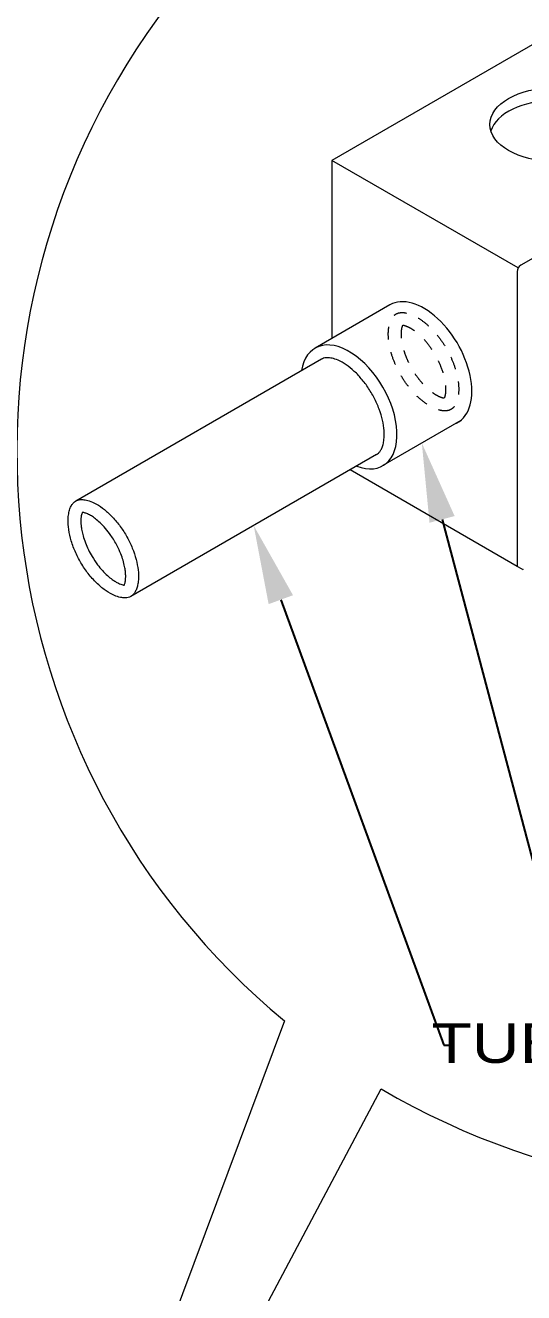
# Model space of a CAD drawing. Header units: inches. Extents: x 1693 to 10990, y 1878 to 5055.
# Drawn here: x 10710.62 to 10714.49, y 3970.1 to 3979.93 of the extents above; entities that cross this region are included whole.
import ezdxf
from ezdxf import colors
from ezdxf.entities.mleader import LeaderData, LeaderLine
from ezdxf.math import Vec2, Vec3

# ---------------------------------------------------------------- set-up
doc = ezdxf.new("R2010")
doc.units = ezdxf.units.IN
doc.linetypes.add('CONTINUA', pattern=[0])
doc.linetypes.add('HIDDEN2', pattern=[0.1875, 0.125, -0.0625])
doc.styles.add('ARIAL', font='arial.ttf', dxfattribs={"width": 1.2, "height": 0.4})

msp = doc.modelspace()

# ---------------------------------------------------------------- linework, layer by layer
at = {"color": 51, "linetype": 'CONTINUA', "lineweight": 20, "true_color": 0xf8f6b0}
for p, q in [((10716.4609, 3980.8822, -44040.1025), (10713.0021, 3978.8852, -44040.1025)), ((10717.9, 3980.0513, -44040.1025), (10714.4695, 3978.0706, -44040.1025)), ((10714.4488, 3978.05, -44040.1025), (10713.0021, 3978.8852, -44040.1025)), ((10713.0021, 3978.8852, -44040.1025), (10713.0021, 3977.5023, -44040.1025)), ((10714.4413, 3978.0217, -44040.1025), (10714.4413, 3975.7335, -44040.1025)), ((10714.4413, 3975.7335, -44040.1025), (10713.1443, 3976.4823, -44040.1025)), ((10714.4808, 3975.7107, -44040.1025), (10714.4413, 3975.7335, -44040.1025))]:
    msp.add_line(p, q, dxfattribs=at)
at = {"color": 251, "linetype": 'CONTINUA', "lineweight": 20}
for p, q in [((10713.4545, 3977.7634, -44040.1025), (10712.8731, 3977.4278, -44040.1025)), ((10712.9228, 3977.3418, -44040.1025), (10711.0154, 3976.2406, -44040.1025)), ((10713.3503, 3976.6012, -44040.1025), (10711.443, 3975.5, -44040.1025))]:
    msp.add_line(p, q, dxfattribs=at)
at = {"color": 251, "linetype": 'CONTINUA', "lineweight": 20, "true_color": 0x636466}
msp.add_line((10714.0035, 3976.8661, -44040.1025), (10713.4, 3976.5153, -44040.1025), dxfattribs=at)
at = {"color": 7, "lineweight": 0, "elevation": -44040.1025}
msp.add_lwpolyline([(10712.635, 3972.2051), (10710.8776, 3967.4966), (10710.6391, 3967.7666), (10710.8077, 3966.9163), (10711.5288, 3967.4982), (10711.1437, 3967.4481), (10713.3863, 3971.6779)], dxfattribs=at)
at = {"lineweight": 0}
msp.add_arc((10716.2953, 3976.6223, -44040.1025), 5.7367, 239.53012, 230.35372, dxfattribs=at)
at = {"color": 51, "linetype": 'CONTINUA', "lineweight": 20, "true_color": 0xf8f6b0}
for centre, radius, start, end in [((10714.4978, 3978.0217, -44040.1025), 0.0565, 120, 180), ((10714.4865, 3975.7204, -44040.1025), 0.0113, 240, 300)]:
    msp.add_arc(centre, radius, start, end, dxfattribs=at)
msp.add_ellipse((10714.7256, 3979.1635, -44040.1025), major_axis=(-0.4953, 0), ratio=0.57735, dxfattribs=at)
at = {"color": 51, "linetype": 'Continuous', "lineweight": 9, "ltscale": 9, "true_color": 0xf8f6b0}
msp.add_ellipse((10714.7256, 3979.0639, -44040.1025), major_axis=(-0.4953, 0), ratio=0.57735, start_param=3.316579, end_param=6.108199, dxfattribs=at)
at = {"color": 251, "linetype": 'CONTINUA', "lineweight": 20}
for centre, start_param, end_param in [((10713.7179, 3977.3072, -44040.1025), 6.198281, 9.424778), ((10713.1365, 3976.9715, -44040.1025), 5.659206, 10.048752)]:
    msp.add_ellipse(centre, major_axis=(0.2634, -0.4563), ratio=0.57735, start_param=start_param, end_param=end_param, dxfattribs=at)
at = {"color": 251, "linetype": 'HIDDEN2', "lineweight": 20, "ltscale": 0.3}
for points, knots in [([(10713.9286, 3976.952, -44040.1025), (10713.9337, 3976.9549, -44040.1025), (10713.9385, 3976.9584, -44040.1025), (10713.9478, 3976.9671, -44040.1025), (10713.9523, 3976.9723, -44040.1025), (10713.9611, 3976.985, -44040.1025), (10713.9653, 3976.9924, -44040.1025), (10713.973, 3977.0099, -44040.1025), (10713.9765, 3977.0199, -44040.1025), (10713.9823, 3977.0423, -44040.1025), (10713.9846, 3977.0547, -44040.1025), (10713.9884, 3977.0892, -44040.1025), (10713.9888, 3977.1127, -44040.1025), (10713.9851, 3977.1635, -44040.1025), (10713.9811, 3977.1906, -44040.1025), (10713.9683, 3977.2468, -44040.1025), (10713.9596, 3977.2759, -44040.1025), (10713.9379, 3977.3343, -44040.1025), (10713.9249, 3977.3636, -44040.1025), (10713.8953, 3977.4209, -44040.1025), (10713.8786, 3977.4488, -44040.1025), (10713.8425, 3977.5019, -44040.1025), (10713.823, 3977.527, -44040.1025), (10713.7825, 3977.5731, -44040.1025), (10713.7614, 3977.5941, -44040.1025), (10713.7189, 3977.6309, -44040.1025), (10713.6974, 3977.6467, -44040.1025), (10713.6559, 3977.6725, -44040.1025), (10713.6357, 3977.6825, -44040.1025), (10713.6014, 3977.6956, -44040.1025), (10713.5867, 3977.6996, -44040.1025), (10713.5605, 3977.7039, -44040.1025), (10713.5489, 3977.7044, -44040.1025), (10713.5303, 3977.7029, -44040.1025), (10713.523, 3977.7014, -44040.1025), (10713.5099, 3977.6972, -44040.1025), (10713.5041, 3977.6945, -44040.1025), (10713.4932, 3977.6877, -44040.1025), (10713.4881, 3977.6835, -44040.1025), (10713.478, 3977.673, -44040.1025), (10713.4731, 3977.6667, -44040.1025), (10713.4638, 3977.6511, -44040.1025), (10713.4595, 3977.6418, -44040.1025), (10713.4518, 3977.6203, -44040.1025), (10713.4486, 3977.608, -44040.1025), (10713.4438, 3977.5807, -44040.1025), (10713.4423, 3977.5656, -44040.1025), (10713.441, 3977.5254, -44040.1025), (10713.4426, 3977.4988, -44040.1025), (10713.4507, 3977.4425, -44040.1025), (10713.4574, 3977.4128, -44040.1025), (10713.4756, 3977.3522, -44040.1025), (10713.4872, 3977.3213, -44040.1025), (10713.5147, 3977.2603, -44040.1025), (10713.5307, 3977.2302, -44040.1025), (10713.5662, 3977.1724, -44040.1025), (10713.5856, 3977.1447, -44040.1025), (10713.6268, 3977.0935, -44040.1025), (10713.6486, 3977.07, -44040.1025), (10713.6929, 3977.0282, -44040.1025), (10713.7155, 3977.0101, -44040.1025), (10713.7597, 3976.98, -44040.1025), (10713.7813, 3976.9681, -44040.1025), (10713.818, 3976.9524, -44040.1025), (10713.8335, 3976.9474, -44040.1025), (10713.8617, 3976.9414, -44040.1025), (10713.8742, 3976.9404, -44040.1025), (10713.8941, 3976.9409, -44040.1025), (10713.902, 3976.9421, -44040.1025), (10713.9159, 3976.9458, -44040.1025), (10713.922, 3976.9483, -44040.1025), (10713.928, 3976.9516, -44040.1025), (10713.9283, 3976.9518, -44040.1025), (10713.9286, 3976.952, -44040.1025)], [0, 0, 0, 0, 0.133101, 0.133101, 0.266203, 0.266203, 0.399304, 0.399304, 0.532406, 0.532406, 0.665507, 0.665507, 0.872083, 0.872083, 1.078658, 1.078658, 1.285234, 1.285234, 1.49181, 1.49181, 1.698386, 1.698386, 1.904961, 1.904961, 2.111537, 2.111537, 2.318113, 2.318113, 2.524688, 2.524688, 2.698274, 2.698274, 2.87186, 2.87186, 3.017487, 3.017487, 3.163114, 3.163114, 3.308741, 3.308741, 3.454368, 3.454368, 3.599995, 3.599995, 3.745623, 3.745623, 3.89125, 3.89125, 4.10803, 4.10803, 4.324811, 4.324811, 4.541591, 4.541591, 4.758372, 4.758372, 4.975152, 4.975152, 5.191933, 5.191933, 5.408713, 5.408713, 5.625494, 5.625494, 5.803271, 5.803271, 5.981048, 5.981048, 6.127772, 6.127772, 6.274496, 6.274496, 6.283185, 6.283185, 6.283185, 6.283185]), ([(10713.5519, 3977.6045, -44040.1025), (10713.5506, 3977.6017, -44040.1025), (10713.549, 3977.5977, -44040.1025), (10713.5462, 3977.5881, -44040.1025), (10713.5451, 3977.5832, -44040.1025), (10713.5427, 3977.57, -44040.1025), (10713.5417, 3977.5611, -44040.1025), (10713.5409, 3977.544, -44040.1025), (10713.5408, 3977.5363, -44040.1025), (10713.5413, 3977.5198, -44040.1025), (10713.5418, 3977.5111, -44040.1025), (10713.544, 3977.4899, -44040.1025), (10713.5459, 3977.4772, -44040.1025), (10713.551, 3977.4506, -44040.1025), (10713.5543, 3977.4368, -44040.1025), (10713.563, 3977.4053, -44040.1025), (10713.5689, 3977.3874, -44040.1025), (10713.5827, 3977.3512, -44040.1025), (10713.5905, 3977.333, -44040.1025), (10713.608, 3977.2969, -44040.1025), (10713.6176, 3977.279, -44040.1025), (10713.641, 3977.2397, -44040.1025), (10713.6553, 3977.2185, -44040.1025), (10713.6824, 3977.1824, -44040.1025), (10713.6949, 3977.1672, -44040.1025), (10713.7206, 3977.1389, -44040.1025), (10713.7336, 3977.1259, -44040.1025), (10713.7595, 3977.1025, -44040.1025), (10713.7724, 3977.0921, -44040.1025), (10713.7932, 3977.0771, -44040.1025), (10713.8015, 3977.0716, -44040.1025), (10713.8174, 3977.0621, -44040.1025), (10713.825, 3977.058, -44040.1025), (10713.8389, 3977.0513, -44040.1025), (10713.8453, 3977.0486, -44040.1025), (10713.8568, 3977.0445, -44040.1025), (10713.862, 3977.043, -44040.1025), (10713.8711, 3977.0409, -44040.1025), (10713.8749, 3977.0403, -44040.1025), (10713.8778, 3977.0401, -44040.1025)], [3.523888, 3.523888, 3.523888, 3.523888, 3.647895, 3.647895, 3.744174, 3.744174, 3.870985, 3.870985, 3.962086, 3.962086, 4.053187, 4.053187, 4.172724, 4.172724, 4.292262, 4.292262, 4.439635, 4.439635, 4.587008, 4.587008, 4.73438, 4.73438, 4.920532, 4.920532, 5.071263, 5.071263, 5.221994, 5.221994, 5.372725, 5.372725, 5.47704, 5.47704, 5.581356, 5.581356, 5.684165, 5.684165, 5.786973, 5.786973, 5.900897, 5.900897, 5.900897, 5.900897]), ([(10713.8778, 3977.0401, -44040.1025), (10713.8787, 3977.0419, -44040.1025), (10713.8797, 3977.0444, -44040.1025), (10713.8818, 3977.0505, -44040.1025), (10713.8829, 3977.0541, -44040.1025), (10713.8848, 3977.0625, -44040.1025), (10713.8858, 3977.0673, -44040.1025), (10713.8874, 3977.0786, -44040.1025), (10713.8881, 3977.0851, -44040.1025), (10713.8888, 3977.0995, -44040.1025), (10713.8889, 3977.1074, -44040.1025), (10713.8884, 3977.1256, -44040.1025), (10713.8877, 3977.1363, -44040.1025), (10713.8851, 3977.1589, -44040.1025), (10713.8832, 3977.1709, -44040.1025), (10713.8745, 3977.2148, -44040.1025), (10713.8643, 3977.2492, -44040.1025), (10713.8424, 3977.3044, -44040.1025), (10713.833, 3977.3251, -44040.1025), (10713.8083, 3977.373, -44040.1025), (10713.792, 3977.4001, -44040.1025), (10713.761, 3977.4446, -44040.1025), (10713.7469, 3977.4629, -44040.1025), (10713.7183, 3977.496, -44040.1025), (10713.7039, 3977.511, -44040.1025), (10713.6779, 3977.5353, -44040.1025), (10713.6663, 3977.5452, -44040.1025), (10713.6436, 3977.5627, -44040.1025), (10713.6325, 3977.5702, -44040.1025), (10713.6118, 3977.5829, -44040.1025), (10713.602, 3977.5881, -44040.1025), (10713.5842, 3977.5961, -44040.1025), (10713.5764, 3977.599, -44040.1025), (10713.5653, 3977.6022, -44040.1025), (10713.5614, 3977.6031, -44040.1025), (10713.5557, 3977.6041, -44040.1025), (10713.5536, 3977.6044, -44040.1025), (10713.5519, 3977.6045, -44040.1025)], [0.382313, 0.382313, 0.382313, 0.382313, 0.465847, 0.465847, 0.549381, 0.549381, 0.632915, 0.632915, 0.725156, 0.725156, 0.817396, 0.817396, 0.928047, 0.928047, 1.038698, 1.038698, 1.321699, 1.321699, 1.488562, 1.488562, 1.716208, 1.716208, 1.88861, 1.88861, 2.055282, 2.055282, 2.19122, 2.19122, 2.327157, 2.327157, 2.463095, 2.463095, 2.599033, 2.599033, 2.690415, 2.690415, 2.759421, 2.759421, 2.759421, 2.759421])]:
    msp.add_open_spline(points, degree=3, knots=knots, dxfattribs=at)
at = {"color": 251, "linetype": 'CONTINUA', "lineweight": 20}
for points, knots in [([(10713.3503, 3976.6012, -44040.1025), (10713.3554, 3976.6042, -44040.1025), (10713.3602, 3976.6077, -44040.1025), (10713.3695, 3976.6164, -44040.1025), (10713.374, 3976.6216, -44040.1025), (10713.3828, 3976.6342, -44040.1025), (10713.387, 3976.6417, -44040.1025), (10713.3947, 3976.6591, -44040.1025), (10713.3982, 3976.6691, -44040.1025), (10713.404, 3976.6916, -44040.1025), (10713.4062, 3976.704, -44040.1025), (10713.4101, 3976.7385, -44040.1025), (10713.4105, 3976.762, -44040.1025), (10713.4068, 3976.8127, -44040.1025), (10713.4028, 3976.8399, -44040.1025), (10713.39, 3976.8961, -44040.1025), (10713.3813, 3976.9252, -44040.1025), (10713.3596, 3976.9836, -44040.1025), (10713.3466, 3977.0129, -44040.1025), (10713.317, 3977.0701, -44040.1025), (10713.3003, 3977.0981, -44040.1025), (10713.2642, 3977.1511, -44040.1025), (10713.2447, 3977.1762, -44040.1025), (10713.2042, 3977.2223, -44040.1025), (10713.1831, 3977.2433, -44040.1025), (10713.1405, 3977.2801, -44040.1025), (10713.1191, 3977.296, -44040.1025), (10713.0775, 3977.3218, -44040.1025), (10713.0574, 3977.3318, -44040.1025), (10713.0231, 3977.3449, -44040.1025), (10713.0084, 3977.3488, -44040.1025), (10712.9822, 3977.3532, -44040.1025), (10712.9705, 3977.3536, -44040.1025), (10712.952, 3977.3522, -44040.1025), (10712.9447, 3977.3507, -44040.1025), (10712.9325, 3977.3468, -44040.1025), (10712.9275, 3977.3446, -44040.1025), (10712.9228, 3977.3418, -44040.1025)], [0, 0, 0, 0, 0.133101, 0.133101, 0.266203, 0.266203, 0.399304, 0.399304, 0.532406, 0.532406, 0.665507, 0.665507, 0.872083, 0.872083, 1.078658, 1.078658, 1.285234, 1.285234, 1.49181, 1.49181, 1.698386, 1.698386, 1.904961, 1.904961, 2.111537, 2.111537, 2.318113, 2.318113, 2.524688, 2.524688, 2.698274, 2.698274, 2.87186, 2.87186, 3.017487, 3.017487, 3.141595, 3.141595, 3.141595, 3.141595]), ([(10711.443, 3975.5, -44040.1025), (10711.4481, 3975.503, -44040.1025), (10711.4528, 3975.5065, -44040.1025), (10711.4621, 3975.5152, -44040.1025), (10711.4667, 3975.5204, -44040.1025), (10711.4754, 3975.533, -44040.1025), (10711.4797, 3975.5405, -44040.1025), (10711.4874, 3975.5579, -44040.1025), (10711.4909, 3975.5679, -44040.1025), (10711.4966, 3975.5904, -44040.1025), (10711.4989, 3975.6028, -44040.1025), (10711.5027, 3975.6373, -44040.1025), (10711.5032, 3975.6608, -44040.1025), (10711.4995, 3975.7115, -44040.1025), (10711.4954, 3975.7387, -44040.1025), (10711.4827, 3975.7949, -44040.1025), (10711.474, 3975.824, -44040.1025), (10711.4523, 3975.8824, -44040.1025), (10711.4393, 3975.9117, -44040.1025), (10711.4096, 3975.9689, -44040.1025), (10711.393, 3975.9969, -44040.1025), (10711.3569, 3976.0499, -44040.1025), (10711.3374, 3976.075, -44040.1025), (10711.2969, 3976.1211, -44040.1025), (10711.2757, 3976.1421, -44040.1025), (10711.2332, 3976.1789, -44040.1025), (10711.2118, 3976.1948, -44040.1025), (10711.1702, 3976.2206, -44040.1025), (10711.1501, 3976.2306, -44040.1025), (10711.1157, 3976.2437, -44040.1025), (10711.1011, 3976.2476, -44040.1025), (10711.0748, 3976.252, -44040.1025), (10711.0632, 3976.2524, -44040.1025), (10711.0447, 3976.251, -44040.1025), (10711.0373, 3976.2495, -44040.1025), (10711.0242, 3976.2453, -44040.1025), (10711.0184, 3976.2426, -44040.1025), (10711.0075, 3976.2357, -44040.1025), (10711.0024, 3976.2316, -44040.1025), (10710.9924, 3976.2211, -44040.1025), (10710.9875, 3976.2147, -44040.1025), (10710.9782, 3976.1991, -44040.1025), (10710.9738, 3976.1899, -44040.1025), (10710.9662, 3976.1683, -44040.1025), (10710.963, 3976.156, -44040.1025), (10710.9582, 3976.1287, -44040.1025), (10710.9567, 3976.1137, -44040.1025), (10710.9554, 3976.0735, -44040.1025), (10710.9569, 3976.0469, -44040.1025), (10710.9651, 3975.9906, -44040.1025), (10710.9717, 3975.9609, -44040.1025), (10710.99, 3975.9003, -44040.1025), (10711.0015, 3975.8694, -44040.1025), (10711.0291, 3975.8084, -44040.1025), (10711.0451, 3975.7782, -44040.1025), (10711.0805, 3975.7204, -44040.1025), (10711.1, 3975.6928, -44040.1025), (10711.1412, 3975.6416, -44040.1025), (10711.163, 3975.618, -44040.1025), (10711.2073, 3975.5763, -44040.1025), (10711.2298, 3975.5581, -44040.1025), (10711.274, 3975.528, -44040.1025), (10711.2956, 3975.5162, -44040.1025), (10711.3323, 3975.5004, -44040.1025), (10711.3479, 3975.4955, -44040.1025), (10711.376, 3975.4895, -44040.1025), (10711.3886, 3975.4884, -44040.1025), (10711.4085, 3975.489, -44040.1025), (10711.4163, 3975.4902, -44040.1025), (10711.4303, 3975.4938, -44040.1025), (10711.4364, 3975.4963, -44040.1025), (10711.4423, 3975.4997, -44040.1025), (10711.4427, 3975.4999, -44040.1025), (10711.443, 3975.5, -44040.1025)], [0, 0, 0, 0, 0.133101, 0.133101, 0.266203, 0.266203, 0.399304, 0.399304, 0.532406, 0.532406, 0.665507, 0.665507, 0.872083, 0.872083, 1.078658, 1.078658, 1.285234, 1.285234, 1.49181, 1.49181, 1.698386, 1.698386, 1.904961, 1.904961, 2.111537, 2.111537, 2.318113, 2.318113, 2.524688, 2.524688, 2.698274, 2.698274, 2.87186, 2.87186, 3.017487, 3.017487, 3.163114, 3.163114, 3.308741, 3.308741, 3.454368, 3.454368, 3.599995, 3.599995, 3.745623, 3.745623, 3.89125, 3.89125, 4.10803, 4.10803, 4.324811, 4.324811, 4.541591, 4.541591, 4.758372, 4.758372, 4.975152, 4.975152, 5.191933, 5.191933, 5.408713, 5.408713, 5.625494, 5.625494, 5.803271, 5.803271, 5.981048, 5.981048, 6.127772, 6.127772, 6.274496, 6.274496, 6.283185, 6.283185, 6.283185, 6.283185])]:
    msp.add_open_spline(points, degree=3, knots=knots, dxfattribs=at)
at = {"color": 251, "linetype": 'Continuous', "lineweight": 9, "ltscale": 9}
for points, knots in [([(10711.0663, 3976.1526, -44040.1025), (10711.065, 3976.1497, -44040.1025), (10711.0634, 3976.1457, -44040.1025), (10711.0606, 3976.1362, -44040.1025), (10711.0594, 3976.1312, -44040.1025), (10711.0571, 3976.1181, -44040.1025), (10711.0561, 3976.1092, -44040.1025), (10711.0552, 3976.0921, -44040.1025), (10711.0551, 3976.0844, -44040.1025), (10711.0556, 3976.0679, -44040.1025), (10711.0562, 3976.0591, -44040.1025), (10711.0584, 3976.0379, -44040.1025), (10711.0603, 3976.0252, -44040.1025), (10711.0654, 3975.9987, -44040.1025), (10711.0686, 3975.9849, -44040.1025), (10711.0774, 3975.9533, -44040.1025), (10711.0833, 3975.9355, -44040.1025), (10711.097, 3975.8993, -44040.1025), (10711.1049, 3975.8811, -44040.1025), (10711.1224, 3975.845, -44040.1025), (10711.132, 3975.8271, -44040.1025), (10711.1554, 3975.7877, -44040.1025), (10711.1696, 3975.7665, -44040.1025), (10711.1967, 3975.7305, -44040.1025), (10711.2093, 3975.7153, -44040.1025), (10711.235, 3975.687, -44040.1025), (10711.248, 3975.674, -44040.1025), (10711.2739, 3975.6506, -44040.1025), (10711.2867, 3975.6402, -44040.1025), (10711.3076, 3975.6251, -44040.1025), (10711.3159, 3975.6197, -44040.1025), (10711.3317, 3975.6101, -44040.1025), (10711.3393, 3975.606, -44040.1025), (10711.3533, 3975.5993, -44040.1025), (10711.3596, 3975.5967, -44040.1025), (10711.3712, 3975.5925, -44040.1025), (10711.3764, 3975.591, -44040.1025), (10711.3855, 3975.5889, -44040.1025), (10711.3893, 3975.5884, -44040.1025), (10711.3922, 3975.5881, -44040.1025)], [3.523888, 3.523888, 3.523888, 3.523888, 3.647895, 3.647895, 3.744174, 3.744174, 3.870985, 3.870985, 3.962086, 3.962086, 4.053187, 4.053187, 4.172724, 4.172724, 4.292262, 4.292262, 4.439635, 4.439635, 4.587008, 4.587008, 4.73438, 4.73438, 4.920532, 4.920532, 5.071263, 5.071263, 5.221994, 5.221994, 5.372725, 5.372725, 5.47704, 5.47704, 5.581356, 5.581356, 5.684165, 5.684165, 5.786973, 5.786973, 5.900897, 5.900897, 5.900897, 5.900897]), ([(10711.3922, 3975.5881, -44040.1025), (10711.393, 3975.59, -44040.1025), (10711.3941, 3975.5924, -44040.1025), (10711.3961, 3975.5985, -44040.1025), (10711.3972, 3975.6022, -44040.1025), (10711.3992, 3975.6106, -44040.1025), (10711.4001, 3975.6154, -44040.1025), (10711.4018, 3975.6267, -44040.1025), (10711.4024, 3975.6332, -44040.1025), (10711.4032, 3975.6476, -44040.1025), (10711.4033, 3975.6554, -44040.1025), (10711.4028, 3975.6737, -44040.1025), (10711.4021, 3975.6844, -44040.1025), (10711.3994, 3975.707, -44040.1025), (10711.3976, 3975.7189, -44040.1025), (10711.3888, 3975.7628, -44040.1025), (10711.3787, 3975.7972, -44040.1025), (10711.3568, 3975.8525, -44040.1025), (10711.3474, 3975.8732, -44040.1025), (10711.3226, 3975.9211, -44040.1025), (10711.3063, 3975.9482, -44040.1025), (10711.2754, 3975.9927, -44040.1025), (10711.2612, 3976.0109, -44040.1025), (10711.2327, 3976.044, -44040.1025), (10711.2183, 3976.059, -44040.1025), (10711.1923, 3976.0834, -44040.1025), (10711.1807, 3976.0932, -44040.1025), (10711.158, 3976.1107, -44040.1025), (10711.1469, 3976.1183, -44040.1025), (10711.1262, 3976.131, -44040.1025), (10711.1163, 3976.1361, -44040.1025), (10711.0986, 3976.1442, -44040.1025), (10711.0908, 3976.147, -44040.1025), (10711.0796, 3976.1503, -44040.1025), (10711.0757, 3976.1512, -44040.1025), (10711.0701, 3976.1521, -44040.1025), (10711.068, 3976.1524, -44040.1025), (10711.0663, 3976.1526, -44040.1025)], [0.382313, 0.382313, 0.382313, 0.382313, 0.465847, 0.465847, 0.549381, 0.549381, 0.632915, 0.632915, 0.725156, 0.725156, 0.817396, 0.817396, 0.928047, 0.928047, 1.038698, 1.038698, 1.321699, 1.321699, 1.488562, 1.488562, 1.716208, 1.716208, 1.88861, 1.88861, 2.055282, 2.055282, 2.19122, 2.19122, 2.327157, 2.327157, 2.463095, 2.463095, 2.599033, 2.599033, 2.690415, 2.690415, 2.759421, 2.759421, 2.759421, 2.759421])]:
    msp.add_open_spline(points, degree=3, knots=knots, dxfattribs=at)

# ---------------------------------------------------------------- leaders
at = {"color": 143, "true_color": 0x7aafdf}
ml = msp.add_multileader_mtext('Standard', dxfattribs=at)
ml.set_content('CAJA RECTANGULAR \\PF°G° DE 100X55X50 mm', color=(122, 175, 223), style='ARIAL')
ml.set_leader_properties()
ml.build(insert=Vec2(0, 0))
ml.multileader.update_dxf_attribs({"text_left_attachment_type": 2, "text_right_attachment_type": 2, "dogleg_length": 0.05, "arrow_head_size": 0.613})
ctx = ml.context
ctx.base_point, ctx.char_height, ctx.arrow_head_size, ctx.landing_gap_size, ctx.plane_origin = Vec3(10715.0807, 3983.1723, -44040.1025), 0.306477, 0.613, 0.0699, Vec3(10549.481, 3971.929, -44040.1025)
ctx.left_attachment, ctx.right_attachment, ctx.text_align_type = 2, 2, 1
notes = []
notes.append((ctx, [(1, (1, 1, 0), (10715.0416, 3983.1723, -44040.1025), (1, 0), 0.0391, [(0, [(10714.7315, 3979.8837, -44040.1025)], 0, [])])]))
ctx.mtext.insert, ctx.mtext.width, ctx.mtext.alignment, ctx.mtext.flow_direction = Vec3(10717.5649, 3983.5887, -44040.1025), 7.661926, 2, 5
ml = msp.add_multileader_mtext('Standard', dxfattribs=at)
ml.set_content('CONECTOR DE TUBO\\PPVC-P 20mm%%C', color=(122, 175, 223), style='ARIAL')
ml.set_leader_properties()
ml.build(insert=Vec2(0, 0))
ml.multileader.update_dxf_attribs({"text_left_attachment_type": 2, "text_right_attachment_type": 2, "dogleg_length": 0.05, "arrow_head_size": 0.613})
ctx = ml.context
ctx.base_point, ctx.char_height, ctx.arrow_head_size, ctx.landing_gap_size, ctx.plane_origin = Vec3(10714.6298, 3973.336, -44040.1025), 0.306477, 0.613, 0.0699, Vec3(10543.5545, 3968.9548, -44040.1025)
ctx.left_attachment, ctx.right_attachment, ctx.text_align_type = 2, 2, 1
notes.append((ctx, [(1, (1, 1, 0), (10714.5907, 3973.336, -44040.1025), (1, 0), 0.0391, [(0, [(10713.7018, 3976.6907, -44040.1025)], 0, [])])]))
ctx.mtext.insert, ctx.mtext.width, ctx.mtext.alignment, ctx.mtext.flow_direction = Vec3(10716.9287, 3973.7632, -44040.1025), 4.727716, 2, 5
ml = msp.add_multileader_mtext('Standard')
ml.set_content('{\\H0.83333x;LED VERDE\\P (VOLTAJE AC)}', color=256, style='ARIAL')
ml.set_leader_properties()
ml.build(insert=Vec2(0, 0))
ml.multileader.update_dxf_attribs({"text_left_attachment_type": 2, "text_right_attachment_type": 2, "dogleg_length": 0.05, "arrow_head_size": 0.613})
ctx = ml.context
ctx.base_point, ctx.char_height, ctx.arrow_head_size, ctx.landing_gap_size, ctx.plane_origin = Vec3(10707.2828, 3975.7336, -44040.1025), 0.306477, 0.613, 0.0699, Vec3(10538.422, 3967.9281, -44040.1025)
ctx.left_attachment, ctx.right_attachment, ctx.text_align_type = 2, 2, 1
notes.append((ctx, [(1, (1, 1, 0), (10707.2437, 3975.7336, -44040.1025), (1, 0), 0.0391, [(0, [(10705.6159, 3975.9587, -44040.1025)], 0, [])])]))
ctx.mtext.insert, ctx.mtext.width, ctx.mtext.alignment, ctx.mtext.flow_direction = Vec3(10708.6418, 3976.1224, -44040.1025), 4.727716, 2, 5
ml = msp.add_multileader_mtext('Standard', dxfattribs=at)
ml.set_content(' TUBOHFT 20mm%%C', color=(122, 175, 223), style='ARIAL')
ml.set_leader_properties()
ml.build(insert=Vec2(0, 0))
ml.multileader.update_dxf_attribs({"text_left_attachment_type": 2, "text_right_attachment_type": 2, "dogleg_length": 0.05, "arrow_head_size": 0.613})
ctx = ml.context
ctx.base_point, ctx.char_height, ctx.arrow_head_size, ctx.landing_gap_size, ctx.plane_origin = Vec3(10713.9113, 3972.0163, -44040.1025), 0.306477, 0.613, 0.0699, Vec3(10543.1929, 3967.5706, -44040.1025)
ctx.left_attachment, ctx.right_attachment, ctx.text_align_type = 2, 2, 1
notes.append((ctx, [(1, (1, 1, 0), (10713.8722, 3972.0163, -44040.1025), (1, 0), 0.0391, [(0, [(10712.3967, 3976.0506, -44040.1025)], 0, [])])]))
ctx.mtext.insert, ctx.mtext.width, ctx.mtext.alignment, ctx.mtext.flow_direction = Vec3(10715.9021, 3972.1854, -44040.1025), 4.727716, 2, 5
ml = msp.add_multileader_mtext('Standard')
ml.set_content('LUMINARIA\\PLED ', color=256, style='ARIAL')
ml.set_leader_properties()
ml.build(insert=Vec2(0, 0))
ml.multileader.update_dxf_attribs({"text_left_attachment_type": 2, "text_right_attachment_type": 2, "dogleg_length": 0.05, "arrow_head_size": 0.613})
ctx = ml.context
ctx.base_point, ctx.char_height, ctx.arrow_head_size, ctx.landing_gap_size, ctx.plane_origin = Vec3(10703.2013, 3970.5745, -44040.1025), 0.30648, 0.613, 0.0699, Vec3(10532.3679, 3960.797, -44040.1025)
ctx.left_attachment, ctx.right_attachment, ctx.text_align_type = 2, 2, 1
notes.append((ctx, [(1, (1, 1, 0), (10703.1623, 3970.5745, -44040.1025), (1, 0), 0.0391, [(0, [(10702.2199, 3968.7358, -44040.1025)], 0, [])])]))
ctx.mtext.insert, ctx.mtext.width, ctx.mtext.defined_height, ctx.mtext.alignment, ctx.mtext.flow_direction = Vec3(10704.455, 3970.9831, -44040.1025), 16.833573, 1.305, 2, 5
for ctx, leaders in notes:
    for number, flags, end, landing, length, lines in leaders:
        leader = LeaderData()
        leader.index, (leader.has_last_leader_line, leader.has_dogleg_vector, leader.attachment_direction) = number, flags
        leader.last_leader_point, leader.dogleg_vector, leader.dogleg_length = Vec3(end), Vec3(landing), length
        for number, points, colour, breaks in lines:
            line = LeaderLine()
            line.index, line.vertices, line.color, line.breaks = number, Vec3.list(points), colors.encode_raw_color(colour), breaks
            leader.lines.append(line)
        ctx.leaders.append(leader)

doc.saveas('drawing.dxf')
